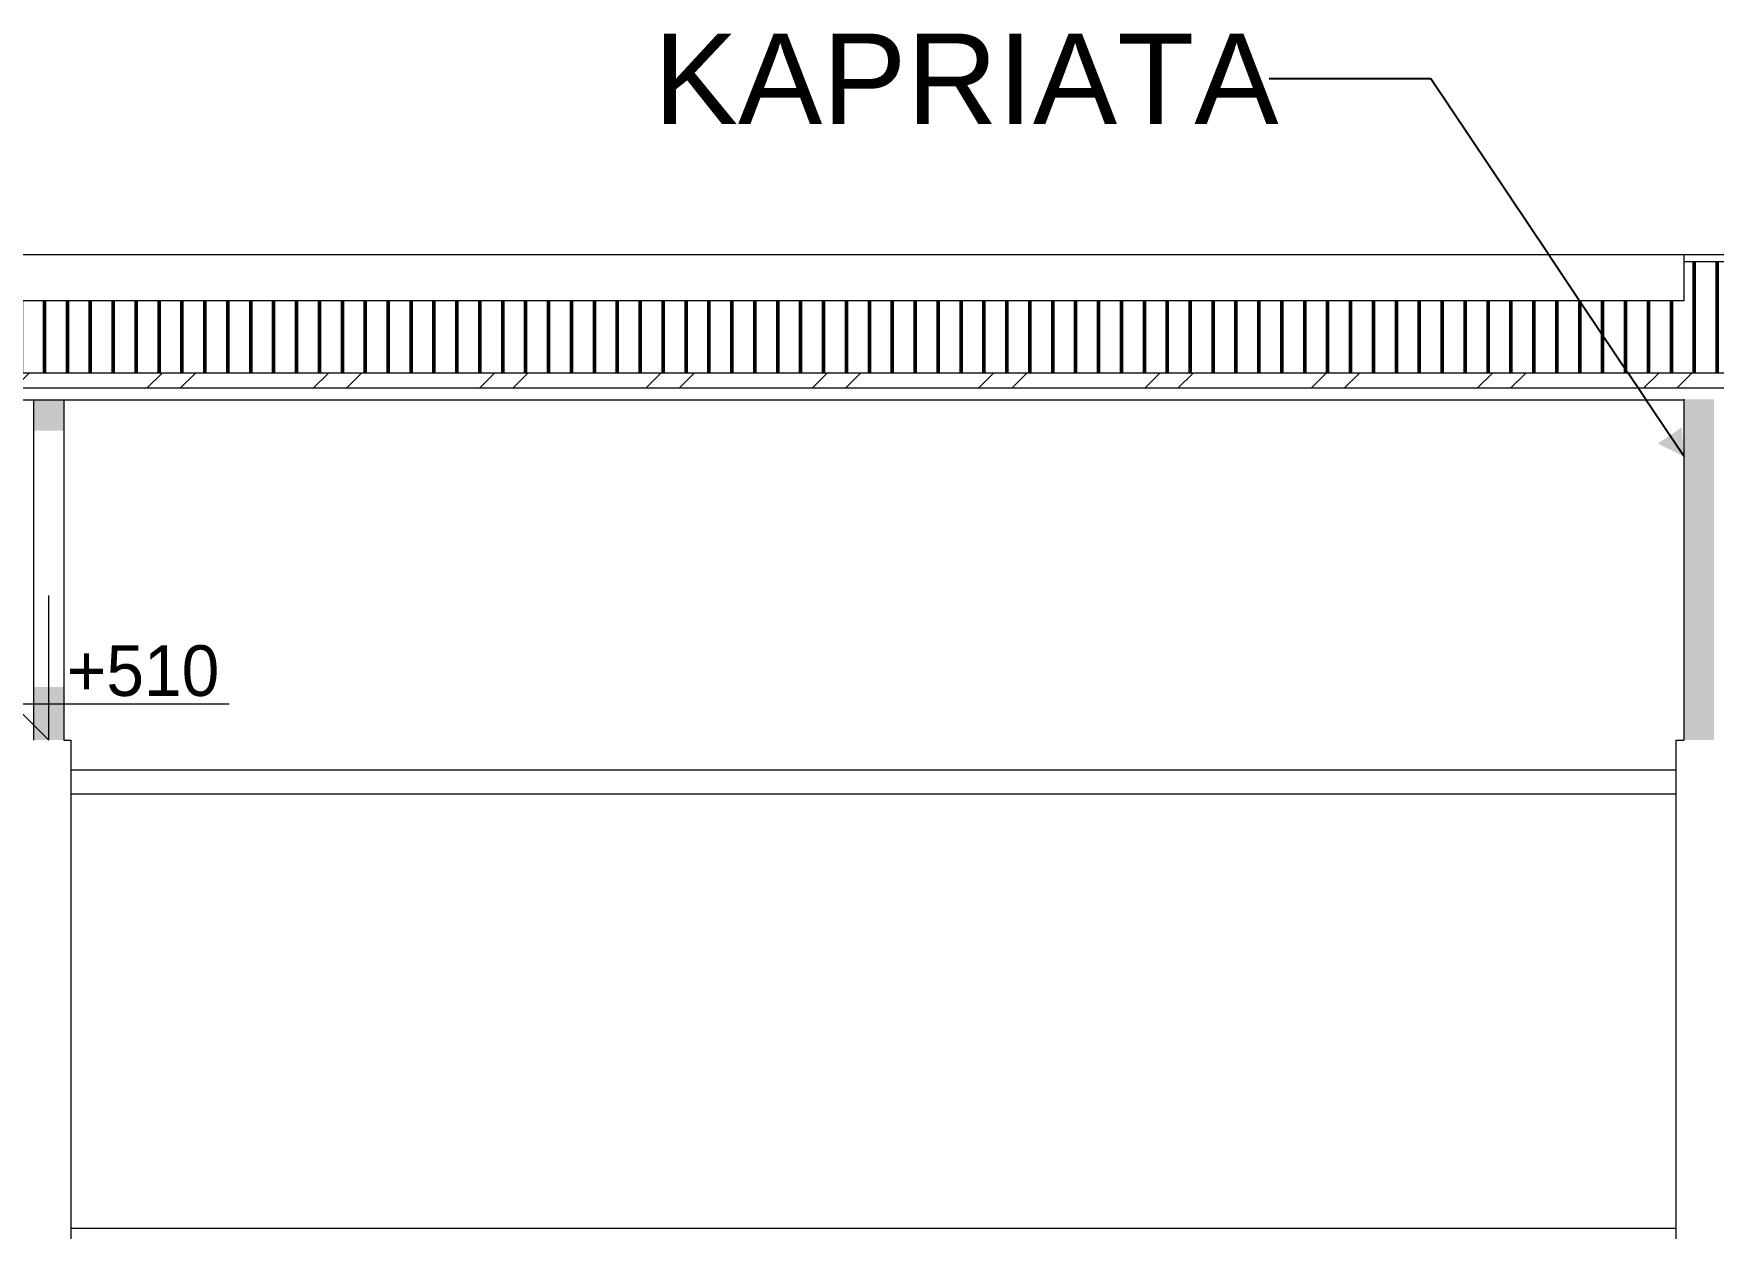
# Model space of a CAD drawing. Header units: millimetres. Extents: x 6658 to 67659, y -16872 to 26261.
# Drawn here: x 29497 to 35069, y 3480 to 7444 of the extents above; entities that cross this region are included whole.
import ezdxf

# ---------------------------------------------------------------- set-up
doc = ezdxf.new("R2010")
doc.units = ezdxf.units.MM
doc.header["$MEASUREMENT"] = 0
doc.linetypes.add('Wipeout_Contour', pattern=[1000, 0, -1000])
doc.layers.add('A - Prerjet', color=7, linetype='Continuous')
for name, color, linetype, lineweight in [('A - Prerjet_Pen_No__1', 7, 'Continuous', 5), ('A - Prerjet_Pen_No__101', 252, 'Continuous', 5), ('Annotation - Label_Pen_No__42', 8, 'Continuous', 5)]:
    doc.layers.add(name, color=color, linetype=linetype, lineweight=lineweight)
for name, color, linetype, lineweight, true_color in [('A - Prerjet_Pen_No__102', 7, 'Continuous', 50, 0xcccccc), ('A - Prerjet_Pen_No__156', 7, 'Continuous', 5, 0x54689e), ('A - Prerjet_Pen_No__162', 7, 'Continuous', 5, 0xaaaaaa), ('A - Prerjet_Pen_No__176', 7, 'Continuous', 5, 0x93a0c6), ('A - Prerjet_Pen_No__61', 7, 'Continuous', 5, 0x6a6a6a)]:
    doc.layers.add(name, color=color, linetype=linetype, lineweight=lineweight, true_color=true_color)
doc.styles.add('GENERATED_STYLE_2', font='')
doc.styles.add('GENERATED_STYLE_3', font='')
doc.styles.get('GENERATED_STYLE_2').set_extended_font_data('Century Gothic')
doc.styles.get('GENERATED_STYLE_3').set_extended_font_data('Arial')
doc.dimstyles.new('GENERATED_STYLE__2', dxfattribs={"dimtxt": 0.18, "dimasz": 91.2, "dimexe": 0.18, "dimexo": 0.0625, "dimgap": 0, "dimtad": 0, "dimtih": 1, "dimtoh": 1, "dimdec": 4, "dimzin": 0, "dimdsep": 46, "dimcen": 0.09, "dimadec": 0, "dimazin": 0, "dimtfac": 1, "dimtdec": 4, "dimtmove": 0, "dimatfit": 3, "dimldrblk": 'ARROWHEAD_16', "dimfxl": 0, "dimtolj": 1, "dimtzin": 0, "dimarcsym": 0})

# ---------------------------------------------------------------- blocks, each defined once
blk = doc.blocks.new('Dimension_7', base_point=(29547.2, 5100))
at = {"layer": 'A - Prerjet_Pen_No__156', "color": 165, "linetype": 'Continuous', "lineweight": 5, "true_color": 0x54689e}
for p, q in [((29547.2, 5100), (29547.2, 5580)), ((29547.2, 5100), (29427.2, 5220)), ((29427.2, 5220), (29547.2, 5220)), ((29547.2, 5220), (30146.4, 5220))]:
    blk.add_line(p, q, dxfattribs=at)
at = {"layer": 'A - Prerjet_Pen_No__176', "color": 253, "lineweight": 5, "true_color": 0x93a0c6, "insert": (29607.2, 5244), "char_height": 168, "attachment_point": 7, "style": 'GENERATED_STYLE_2'}
blk.add_mtext('\\A1;{\\pql;\\fCentury Gothic|b0|i0|c0|p34;+510}', dxfattribs=at)
blk = doc.blocks.new('ARROWHEAD_16')
at = {"linetype": 'Continuous', "lineweight": 0}
blk.add_hatch(color=0, dxfattribs=at).paths.add_polyline_path([(-0.9093, 0.525), (0, 0), (-0.9093, -0.525)])
at = {"color": 0, "linetype": 'Continuous', "lineweight": 0}
blk.add_line((0, 0), (-1, 0), dxfattribs=at)

msp = doc.modelspace()

# ---------------------------------------------------------------- linework, layer by layer
at = {"layer": 'A - Prerjet_Pen_No__1', "color": 7, "linetype": 'Continuous', "lineweight": 5}
msp.add_line((49107.6, 6267.2), (12389.8, 6267.2), dxfattribs=at)

# ---------------------------------------------------------------- texts
at = {"layer": 'Annotation - Label_Pen_No__42', "color": 8, "linetype": 'Continuous', "lineweight": 5, "insert": (31554, 7293.6), "char_height": 300, "attachment_point": 4, "style": 'GENERATED_STYLE_3'}
msp.add_mtext('\\A1;{\\pql;\\fArial|b0|i0|c0|p34;KAPRIATA}', dxfattribs=at)

# ---------------------------------------------------------------- wipeouts: each hides what was drawn before it
at = {"color": 254, "linetype": 'Wipeout_Contour', "lineweight": 0, "ltscale": 318111.742107}
msp.add_wipeout([(12390.7, 6317.3), (12390.7, 6317.3), (49107.6, 6317.3), (49107.6, 6686.5), (34970.6, 6686.5), (34970.1, 6560.7), (34970.1, 6556.9), (34970.1, 6556.9), (16131.6, 6556.6), (16106.8, 6556.6), (12454.9, 6556.6)], dxfattribs=at).dxf.layer = 'A - Prerjet'
at = {"color": 254, "linetype": 'Wipeout_Contour', "lineweight": 0, "ltscale": 108630.145421}
msp.add_wipeout([(23597.2, 6229.1), (23597.2, 5100), (29497.2, 5100), (29497.2, 6229.1)], dxfattribs=at).dxf.layer = 'A - Prerjet'
at = {"color": 254, "linetype": 'Wipeout_Contour', "lineweight": 0, "ltscale": 141182.948047}
msp.add_wipeout([(34920.1, 5100), (34920.1, 5000), (34945.1, 5000), (34945.1, 5100)], dxfattribs=at).dxf.layer = 'A - Prerjet'
at = {"color": 254, "linetype": 'Wipeout_Contour', "lineweight": 0, "ltscale": 140765.623074}
msp.add_wipeout([(34945.1, 4920), (34920.1, 4920), (34920.1, 3480), (34945.1, 3480)], dxfattribs=at).dxf.layer = 'A - Prerjet'

# ---------------------------------------------------------------- next in the draw order: hatches: boundary and pattern name
at = {"layer": 'A - Prerjet_Pen_No__102', "linetype": 'Continuous', "lineweight": 50, "true_color": 0xcccccc}
h = msp.add_hatch(dxfattribs=at)
h.set_pattern_fill('Plank_Floor', color=254, style=0, pattern_type=2)
h.set_pattern_definition([(90, (30749.176, 6501.93), (-76, 0), [])])
h.paths.add_polyline_path([(12390.7, 6317.3), (12390.7, 6317.3), (49107.6, 6317.3), (49107.6, 6686.5), (34970.6, 6686.5), (34970.1, 6560.7), (34970.1, 6556.9), (34970.1, 6556.9), (16131.6, 6556.6), (16106.8, 6556.6), (12454.9, 6556.6)])
at = {"layer": 'A - Prerjet_Pen_No__61', "linetype": 'Continuous', "lineweight": 5, "true_color": 0x6a6a6a}
h = msp.add_hatch(dxfattribs=at)
h.set_pattern_fill('Insulation', color=251, style=0, pattern_type=2)
h.set_pattern_definition([(45, (0, 0), (-275.7716, 275.7716), []), (45, (-55.15, 55.15), (-275.7716, 275.7716), [])])
h.paths.add_polyline_path([(12389.8, 6317.3), (12389.8, 6267.2), (49107.6, 6267.2), (49107.6, 6317.3)])

# ---------------------------------------------------------------- next in the draw order: linework, layer by layer
at = {"layer": 'A - Prerjet_Pen_No__1', "color": 7, "linetype": 'Continuous', "lineweight": 5}
msp.add_line((49107.6, 6317.3), (12389.8, 6317.3), dxfattribs=at)

# ---------------------------------------------------------------- next in the draw order: wipeouts: each hides what was drawn before it
at = {"color": 254, "linetype": 'Wipeout_Contour', "lineweight": 0, "ltscale": 141622.335486}
msp.add_wipeout([(34970.1, 6229.1), (34920.1, 6229.1), (34920.1, 5100), (34970.1, 5100)], dxfattribs=at).dxf.layer = 'A - Prerjet'
at = {"color": 254, "linetype": 'Wipeout_Contour', "lineweight": 0, "ltscale": 130211.913139}
msp.add_wipeout([(29622.2, 4920), (29622.2, 3480), (34920.1, 3480), (34920.1, 4920)], dxfattribs=at).dxf.layer = 'A - Prerjet'

# ---------------------------------------------------------------- next in the draw order: wipeouts: each hides what was drawn before it
at = {"color": 254, "linetype": 'Wipeout_Contour', "lineweight": 0, "ltscale": 170337.370255}
msp.add_wipeout([(49107.6, 6710.2), (34970.6, 6710.2), (34970.6, 6686.5), (49107.6, 6686.5)], dxfattribs=at).dxf.layer = 'A - Prerjet'
at = {"color": 254, "linetype": 'Wipeout_Contour', "lineweight": 0, "ltscale": 130665.96853}
msp.add_wipeout([(29622.2, 5000), (34920.1, 5000), (34920.1, 5100), (29622.2, 5100)], dxfattribs=at).dxf.layer = 'A - Prerjet'

# ---------------------------------------------------------------- next in the draw order: wipeouts: each hides what was drawn before it
at = {"color": 254, "linetype": 'Wipeout_Contour', "lineweight": 0, "ltscale": 142276.794289}
msp.add_wipeout([(34920.1, 6556.9), (34970.1, 6556.9), (34970.1, 6710.2), (34920.1, 6710.2)], dxfattribs=at).dxf.layer = 'A - Prerjet'
at = {"color": 254, "linetype": 'Wipeout_Contour', "lineweight": 0, "ltscale": 131040.792915}
msp.add_wipeout([(29597.2, 5100), (34920.1, 5100), (34920.1, 6229.1), (29597.2, 6229.1)], dxfattribs=at).dxf.layer = 'A - Prerjet'

# ---------------------------------------------------------------- next in the draw order: wipeouts: each hides what was drawn before it
at = {"color": 254, "linetype": 'Wipeout_Contour', "lineweight": 0, "ltscale": 148189.921552}
msp.add_wipeout([(34920.1, 6710.2), (12454.6, 6710.2), (12454.6, 6555.7), (12454.9, 6556.6), (16106.8, 6556.6), (16131.6, 6556.6), (34920.1, 6556.9)], dxfattribs=at).dxf.layer = 'A - Prerjet'
at = {"color": 254, "linetype": 'Wipeout_Contour', "lineweight": 0, "ltscale": 213560.787275}
msp.add_wipeout([(34970.1, 6556.9), (34970.1, 6556.9), (34970.1, 6560.7), (34970.6, 6686.5), (34970.6, 6710.2), (34970.1, 6710.2)], dxfattribs=at).dxf.layer = 'A - Prerjet'
at = {"color": 254, "linetype": 'Wipeout_Contour', "lineweight": 0, "ltscale": 120785.896237}
msp.add_wipeout([(29497.2, 6229.1), (29497.2, 6227.1), (29597.2, 6227.1), (29597.2, 6229.1)], dxfattribs=at).dxf.layer = 'A - Prerjet'
at = {"color": 254, "linetype": 'Wipeout_Contour', "lineweight": 0, "ltscale": 120380.476257}
msp.add_wipeout([(29497.2, 5275.6), (29597.2, 5275.6), (29597.2, 6126.8), (29497.2, 6126.8)], dxfattribs=at).dxf.layer = 'A - Prerjet'
at = {"color": 254, "linetype": 'Wipeout_Contour', "lineweight": 0, "ltscale": 119084.31631}
msp.add_wipeout([(29622.2, 5100), (29472.2, 5100), (29472.2, -800), (29622.2, -800)], dxfattribs=at).dxf.layer = 'A - Prerjet'
at = {"color": 254, "linetype": 'Wipeout_Contour', "lineweight": 0, "ltscale": 140837.347542}
msp.add_wipeout([(35095.1, 5100), (34945.1, 5100), (34945.1, -800), (35095.1, -800)], dxfattribs=at).dxf.layer = 'A - Prerjet'

# ---------------------------------------------------------------- next in the draw order: hatches: boundary and pattern name
at = {"layer": 'A - Prerjet_Pen_No__162', "linetype": 'Continuous', "lineweight": 5, "true_color": 0xaaaaaa}
for points in [[(29597.2, 6229.1), (29497.2, 6229.1), (29497.2, 6126.8), (29597.2, 6126.8)], [(35070.1, 6230.8), (34970.1, 6230.8), (34970.1, 5100), (35070.1, 5100)], [(29597.2, 5275.6), (29497.2, 5275.6), (29497.2, 5100), (29597.2, 5100)]]:
    msp.add_hatch(color=253, dxfattribs=at).paths.add_polyline_path(points)

# ---------------------------------------------------------------- next in the draw order: linework, layer by layer
at = {"layer": 'A - Prerjet_Pen_No__1', "color": 7, "linetype": 'Continuous', "lineweight": 5}
for p, q in [((23597.2, 6229.1), (29497.2, 6229.1)), ((29497.2, 6229.1), (29497.2, 6227.1)), ((29497.2, 6229.1), (29597.2, 6229.1)), ((29497.2, 6227.1), (29497.2, 6126.8)), ((29597.2, 6229.1), (29597.2, 6227.1)), ((29597.2, 6229.1), (34970.1, 6229.1)), ((29597.2, 6227.1), (29597.2, 6126.8)), ((34970.1, 6230.8), (34970.1, 5100)), ((29497.2, 6126.8), (29497.2, 5275.6)), ((29597.2, 6126.8), (29597.2, 5275.6)), ((29497.2, 5275.6), (29497.2, 5100)), ((29597.2, 5275.6), (29597.2, 5100)), ((29597.2, 5100), (29622.2, 5100)), ((34945.1, 5100), (34970.1, 5100))]:
    msp.add_line(p, q, dxfattribs=at)
at = {"layer": 'A - Prerjet_Pen_No__101', "color": 252, "linetype": 'Continuous', "lineweight": 5}
for p, q in [((12454.6, 6710.2), (34920.1, 6710.2)), ((34920.1, 6710.2), (34970.1, 6710.2)), ((34970.1, 6710.2), (34970.6, 6710.2)), ((34970.1, 6710.2), (34970.1, 6556.9)), ((49107.6, 6686.5), (34970.1, 6686.5)), ((34970.6, 6710.2), (49107.6, 6710.2)), ((34970.1, 6556.9), (12454.9, 6556.6)), ((34945.1, 3480), (29622.2, 3480))]:
    msp.add_line(p, q, dxfattribs=at)

# ---------------------------------------------------------------- next in the draw order: block references
at = {"layer": 'A - Prerjet', "color": 165, "linetype": 'Continuous', "lineweight": 5, "true_color": 0x54689e}
msp.add_blockref('Dimension_7', (29547.2, 5100), dxfattribs=at)

# ---------------------------------------------------------------- next in the draw order: leaders
at = {"layer": 'Annotation - Label_Pen_No__42', "color": 8, "linetype": 'Continuous', "lineweight": 5, "annotation_type": 0, "has_hookline": 1, "hookline_direction": 1, "text_width": 2041.1}
msp.add_leader([(34970.1, 6041.3), (34131.6, 7293.6), (33595.1, 7293.6)], dimstyle='GENERATED_STYLE__2', dxfattribs=at)

# ---------------------------------------------------------------- next in the draw order: wipeouts: each hides what was drawn before it
at = {"color": 254, "linetype": 'Wipeout_Contour', "lineweight": 0, "ltscale": 130659.892012}
msp.add_wipeout([(29622.2, 5000), (29622.2, 4920), (34945.1, 4920), (34945.1, 5000)], dxfattribs=at).dxf.layer = 'A - Prerjet'

# ---------------------------------------------------------------- next in the draw order: linework, layer by layer
at = {"layer": 'A - Prerjet_Pen_No__1', "color": 7, "linetype": 'Continuous', "lineweight": 5}
for p, q in [((29622.2, -800), (29622.2, 5100)), ((34945.1, -800), (34945.1, 5100))]:
    msp.add_line(p, q, dxfattribs=at)
at = {"layer": 'A - Prerjet_Pen_No__101', "color": 252, "linetype": 'Continuous', "lineweight": 5}
for p, q in [((34945.1, 5000), (29622.2, 5000)), ((34945.1, 4920), (29622.2, 4920))]:
    msp.add_line(p, q, dxfattribs=at)

doc.saveas('drawing.dxf')
